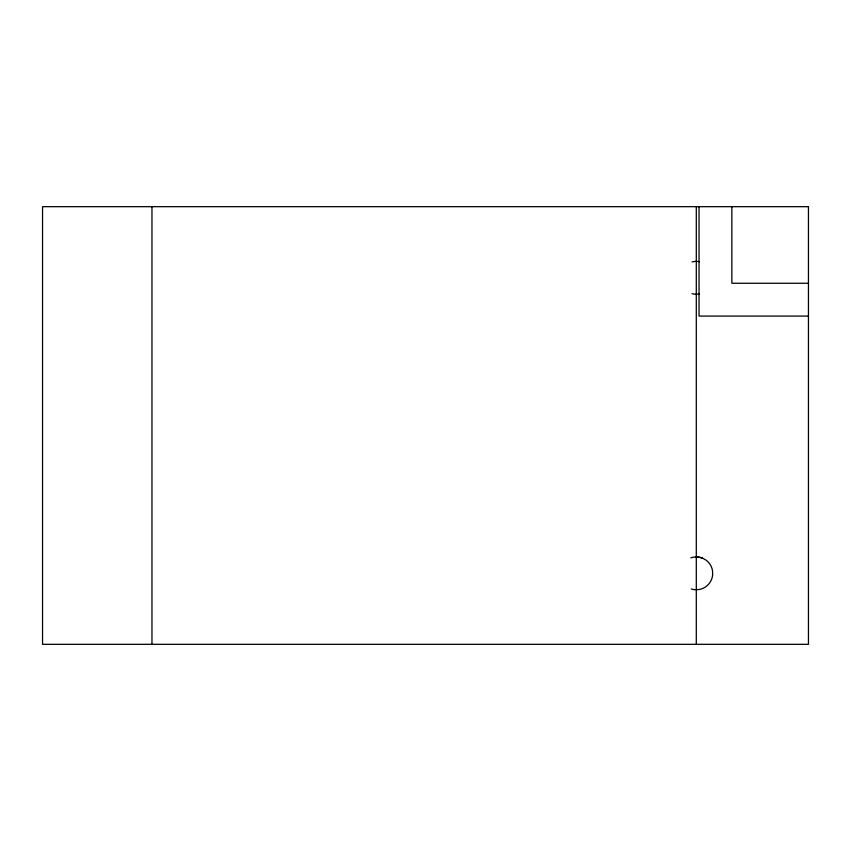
<?xml version="1.0" encoding="UTF-8"?>
<svg xmlns="http://www.w3.org/2000/svg" width="851" height="851" viewBox="0 0 851 851"><rect width="100%" height="100%" fill="white"/><g stroke="black" fill="none" stroke-linecap="round" stroke-linejoin="round"><path stroke-width="1.28" d="M808.45 283.266L731.86 283.266L731.86 206.676M808.45 316.083L699.033 316.083L699.033 206.676M691.289 588.966A16.414 16.414 0 0 0 694.437 589.647L698.724 589.583A16.414 16.414 0 0 0 712.627 575.233L712.564 570.947A16.414 16.414 0 0 0 706.107 560.171L702.362 558.086L698.214 557.043L693.927 557.107A16.414 16.414 0 0 0 690.799 557.894M696.299 206.676L696.299 644.324M151.967 206.676L151.967 644.324M699.501 293.882A16.414 16.414 0 0 1 692.044 293.648M692.044 261.938A16.414 16.414 0 0 1 699.501 261.693M696.065 556.937A16.414 16.414 0 0 1 702.362 558.086M808.45 206.676L42.55 206.676L42.55 644.324L808.45 644.324L808.45 206.676"/></g></svg>
